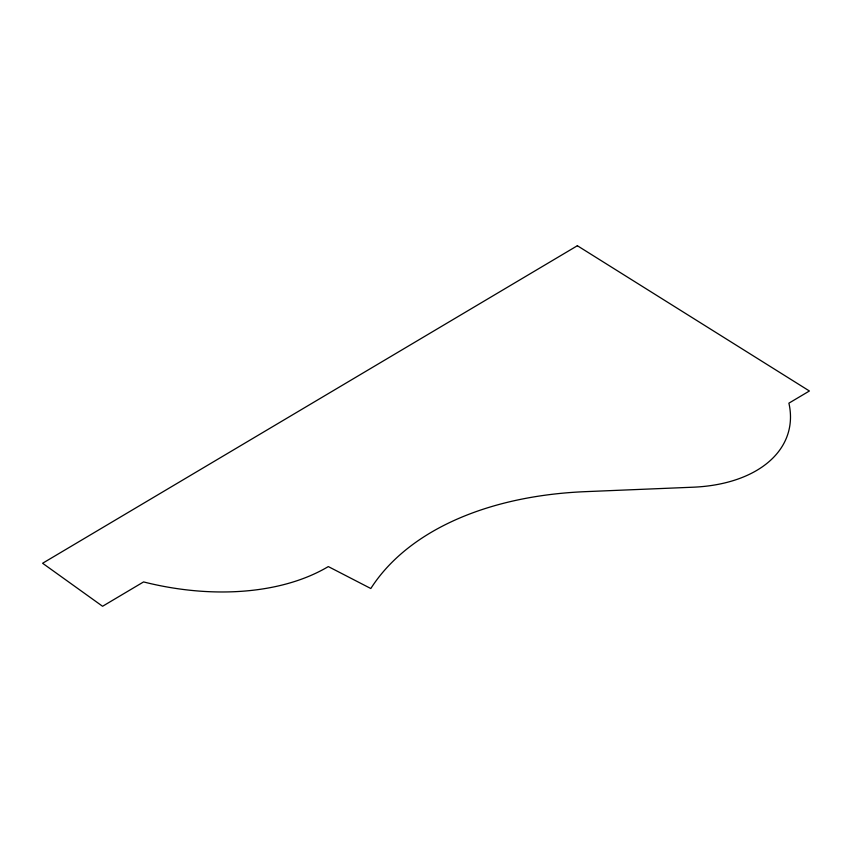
<?xml version="1.0" encoding="UTF-8"?>
<svg xmlns="http://www.w3.org/2000/svg" width="852" height="852" viewBox="0 0 852 852"><rect width="100%" height="100%" fill="white"/><g stroke="black" fill="none" stroke-linecap="round" stroke-linejoin="round"><path stroke-width="1.28" d="M577.368 245.727L42.6 563.257L102.57 606.273L143.573 581.927A210.284 130.324 15.3 0 0 328.308 566.58L370.812 588.519A345.816 214.331 15.3 0 1 585.537 491.647L693.049 487.206A142.646 88.406 15.3 0 0 788.899 403.166L809.4 390.993L577.368 245.727"/></g></svg>
